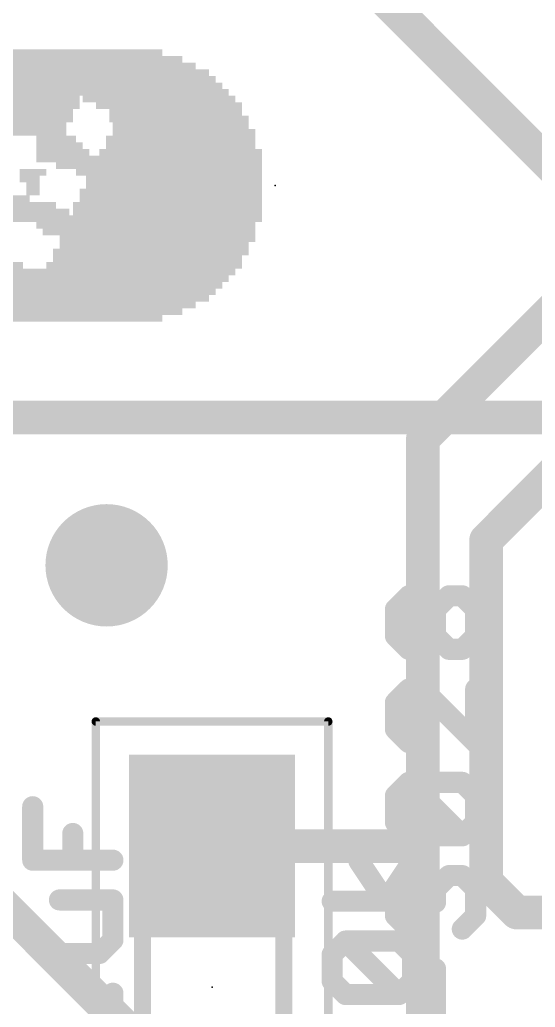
# Model space of a CAD drawing. Extents: x -41 to 92, y -75 to 33.
# Drawn here: x 24.88 to 27.98, y 12.58 to 18.52 of the extents above; entities that cross this region are included whole.
import ezdxf

# ---------------------------------------------------------------- set-up
doc = ezdxf.new("R2010")
doc.units = 0
for name, color, linetype in [('1', 12, 'CONTINUOUS'), ('16', 132, 'CONTINUOUS'), ('18', 110, 'CONTINUOUS'), ('21', 41, 'CONTINUOUS'), ('22', 40, 'CONTINUOUS'), ('23', 53, 'CONTINUOUS'), ('27', 253, 'CONTINUOUS'), ('39', 12, 'CONTINUOUS'), ('51', 53, 'CONTINUOUS')]:
    doc.layers.add(name, color=color, linetype=linetype)

# ---------------------------------------------------------------- blocks, each defined once
blk = doc.blocks.new('RECT')
blk.add_solid([(-0.5, -0.5), (0.5, -0.5), (-0.5, 0.5), (0.5, 0.5)])
blk = doc.blocks.new('ROUNDV')
at = {"const_width": 0.5}
blk.add_lwpolyline([(0, -0.25, 1), (0, 0.25, 1), (0, -0.25)], format="xyb", dxfattribs=at)

msp = doc.modelspace()

# ---------------------------------------------------------------- linework, layer by layer
at = {"layer": '1', "const_width": 0.2032}
for points in [[(24.13, 21.59), (28.5115, 17.2085)], [(27.305, 16.002), (28.5115, 17.2085)], [(27.686, 15.3924), (28.448, 16.1544)], [(27.305, 13.589), (27.305, 16.002)], [(27.686, 13.335), (27.686, 15.3924)], [(27.266, 13.55), (27.305, 13.589)], [(27.305, 10.795), (27.305, 13.589)], [(26.035, 13.55), (27.266, 13.55)], [(27.871, 13.15), (27.686, 13.335)], [(28.41, 13.15), (27.871, 13.15)]]:
    msp.add_lwpolyline(points, dxfattribs=at)
at = {"layer": '1', "const_width": 0.1016}
for points in [[(27.3558, 16.002, 1), (27.2542, 16.002)], [(27.2691, 16.0379, 1), (27.3409, 15.9661)], [(27.7368, 15.3924, 1), (27.6352, 15.3924)], [(27.6501, 15.4283, 1), (27.7219, 15.3565)], [(27.3558, 13.589, 1), (27.2542, 13.589)], [(27.3409, 13.5531, 1), (27.2691, 13.6249)], [(26.035, 13.6008, 1), (26.035, 13.4992)], [(27.2301, 13.5859, 1), (27.3019, 13.5141)], [(27.2542, 13.589, 1), (27.3558, 13.589)], [(27.266, 13.4992, 1), (27.266, 13.6008)], [(27.7219, 13.3709, 1), (27.6501, 13.2991)], [(27.6352, 13.335, 1), (27.7368, 13.335)], [(27.871, 13.2008, 1), (27.871, 13.0992)], [(27.8351, 13.1141, 1), (27.9069, 13.1859)]]:
    msp.add_lwpolyline(points, format="xyb", dxfattribs=at)
at = {"layer": '16', "const_width": 0.2032}
for points in [[(21.463, 16.51), (25.781, 12.192)], [(28.448, 16.129), (23.241, 16.129)]]:
    msp.add_lwpolyline(points, dxfattribs=at)
at = {"layer": '23'}
for p in [(26.416, 17.526), (26.035, 12.7)]:
    msp.add_point(p, dxfattribs=at)
at = {"layer": '27', "const_width": 0.127}
for points in [[(27.1395, 14.9759), (27.22, 15.0564)], [(27.22, 15.0564), (27.3005, 15.0564)], [(27.3005, 15.0564), (27.381, 14.9759)], [(27.381, 14.9759), (27.4615, 15.0564)], [(27.4615, 15.0564), (27.542, 15.0564)], [(27.542, 15.0564), (27.6225, 14.9759)], [(27.1395, 14.8149), (27.1395, 14.9759)], [(27.381, 14.8149), (27.381, 14.9759)], [(27.6225, 14.9759), (27.6225, 14.8149)], [(27.22, 14.7344), (27.1395, 14.8149)], [(27.381, 14.8149), (27.3005, 14.7344)], [(27.4615, 14.7344), (27.381, 14.8149)], [(27.6225, 14.8149), (27.542, 14.7344)], [(27.3005, 14.7344), (27.22, 14.7344)], [(27.542, 14.7344), (27.4615, 14.7344)], [(27.22, 14.4951), (27.1395, 14.4146)], [(27.3005, 14.4951), (27.22, 14.4951)], [(27.6225, 14.173), (27.3005, 14.4951)], [(27.6225, 14.4951), (27.6225, 14.173)], [(27.1395, 14.4146), (27.1395, 14.2535)], [(27.1395, 14.2535), (27.22, 14.173)], [(27.1395, 13.8532), (27.22, 13.9337)], [(27.22, 13.9337), (27.542, 13.9337)], [(27.542, 13.6117), (27.22, 13.9337)], [(27.542, 13.9337), (27.6225, 13.8532)], [(27.1395, 13.6922), (27.1395, 13.8532)], [(27.6225, 13.8532), (27.6225, 13.6922)], [(24.9551, 13.4651), (24.9551, 13.7871)], [(27.22, 13.6117), (27.1395, 13.6922)], [(27.6225, 13.6922), (27.542, 13.6117)], [(25.1966, 13.4651), (25.1966, 13.6261)], [(27.542, 13.6117), (27.22, 13.6117)], [(25.4381, 13.4651), (24.9551, 13.4651)], [(27.0805, 13.2179), (26.9195, 13.4594)], [(27.2415, 13.4594), (27.0805, 13.2179)], [(27.1395, 13.2919), (27.22, 13.3724)], [(27.22, 13.3724), (27.3005, 13.3724)], [(27.3005, 13.3724), (27.381, 13.2919)], [(27.381, 13.2919), (27.4615, 13.3724)], [(27.4615, 13.3724), (27.542, 13.3724)], [(27.542, 13.3724), (27.6225, 13.2919)], [(27.1395, 13.1309), (27.1395, 13.2919)], [(27.381, 13.2919), (27.381, 13.2114)], [(27.6225, 13.2919), (27.6225, 13.1309)], [(25.4381, 13.2258), (25.1161, 13.2258)], [(25.4381, 12.9843), (25.4381, 13.2258)], [(27.2415, 13.2179), (26.7585, 13.2179)], [(27.22, 13.0504), (27.1395, 13.1309)], [(27.6225, 13.1309), (27.542, 13.0504)], [(25.3576, 12.9038), (25.4381, 12.9843)], [(26.7585, 12.8981), (26.839, 12.9786)], [(26.839, 12.9786), (27.161, 12.9786)], [(27.161, 12.6566), (26.839, 12.9786)], [(27.161, 12.9786), (27.2415, 12.8981)], [(25.1161, 12.9038), (25.3576, 12.9038)], [(26.7585, 12.7371), (26.7585, 12.8981)], [(27.2415, 12.8981), (27.2415, 12.7371)], [(27.381, 12.4891), (27.381, 12.8111)], [(26.839, 12.6566), (26.7585, 12.7371)], [(27.2415, 12.7371), (27.161, 12.6566)], [(25.4381, 12.3425), (25.4381, 12.6645)], [(27.161, 12.6566), (26.839, 12.6566)]]:
    msp.add_lwpolyline(points, dxfattribs=at)
at = {"layer": '27', "const_width": 0.0635}
for points in [[(27.22, 15.0881, 1), (27.22, 15.0246)], [(27.2424, 15.0339, 1), (27.1975, 15.0788)], [(27.3229, 15.0788, 1), (27.278, 15.0339)], [(27.3005, 15.0246, 1), (27.3005, 15.0881)], [(27.4615, 15.0881, 1), (27.4615, 15.0246)], [(27.4839, 15.0339, 1), (27.439, 15.0788)], [(27.5645, 15.0788, 1), (27.5195, 15.0339)], [(27.542, 15.0246, 1), (27.542, 15.0881)], [(27.1712, 14.9759, 1), (27.1077, 14.9759)], [(27.4127, 14.9759, 1), (27.3492, 14.9759)], [(27.6543, 14.9759, 1), (27.5908, 14.9759)], [(27.117, 14.9983, 1), (27.1619, 14.9534)], [(27.3585, 14.9983, 1), (27.4034, 14.9534)], [(27.3585, 14.9534, 1), (27.4034, 14.9983)], [(27.6, 14.9534, 1), (27.645, 14.9983)], [(27.1619, 14.8373, 1), (27.117, 14.7924)], [(27.4034, 14.8373, 1), (27.3585, 14.7924)], [(27.4034, 14.7924, 1), (27.3585, 14.8373)], [(27.645, 14.7924, 1), (27.6, 14.8373)], [(27.1077, 14.8149, 1), (27.1712, 14.8149)], [(27.3492, 14.8149, 1), (27.4127, 14.8149)], [(27.5908, 14.8149, 1), (27.6543, 14.8149)], [(27.22, 14.7661, 1), (27.22, 14.7026)], [(27.1975, 14.7119, 1), (27.2424, 14.7568)], [(27.278, 14.7568, 1), (27.3229, 14.7119)], [(27.3005, 14.7026, 1), (27.3005, 14.7661)], [(27.4615, 14.7661, 1), (27.4615, 14.7026)], [(27.439, 14.7119, 1), (27.4839, 14.7568)], [(27.5195, 14.7568, 1), (27.5645, 14.7119)], [(27.542, 14.7026, 1), (27.542, 14.7661)], [(27.22, 14.5268, 1), (27.22, 14.4633)], [(27.2424, 14.4726, 1), (27.1975, 14.5175)], [(27.3229, 14.5175, 1), (27.278, 14.4726)], [(27.3005, 14.4633, 1), (27.3005, 14.5268)], [(27.6543, 14.4951, 1), (27.5908, 14.4951)], [(27.1712, 14.4146, 1), (27.1077, 14.4146)], [(27.117, 14.437, 1), (27.1619, 14.3921)], [(27.1619, 14.276, 1), (27.117, 14.2311)], [(27.1077, 14.2535, 1), (27.1712, 14.2535)], [(27.1975, 14.1506, 1), (27.2424, 14.1955)], [(27.6, 14.1506, 1), (27.645, 14.1955)], [(27.5908, 14.173, 1), (27.6543, 14.173)], [(27.22, 13.9655, 1), (27.22, 13.902)], [(27.2424, 13.9562, 1), (27.1975, 13.9113)], [(27.2424, 13.9113, 1), (27.1975, 13.9562)], [(27.5645, 13.9562, 1), (27.5195, 13.9113)], [(27.542, 13.902, 1), (27.542, 13.9655)], [(27.1712, 13.8532, 1), (27.1077, 13.8532)], [(27.6543, 13.8532, 1), (27.5908, 13.8532)], [(24.9868, 13.7871, 1), (24.9233, 13.7871)], [(27.117, 13.8757, 1), (27.1619, 13.8308)], [(27.6, 13.8308, 1), (27.645, 13.8757)], [(27.1619, 13.7147, 1), (27.117, 13.6698)], [(27.645, 13.6698, 1), (27.6, 13.7147)], [(25.2283, 13.6261, 1), (25.1648, 13.6261)], [(27.1077, 13.6922, 1), (27.1712, 13.6922)], [(27.22, 13.6435, 1), (27.22, 13.58)], [(27.542, 13.58, 1), (27.542, 13.6435)], [(27.5908, 13.6922, 1), (27.6543, 13.6922)], [(27.1975, 13.5893, 1), (27.2424, 13.6342)], [(27.5195, 13.6342, 1), (27.5645, 13.5893)], [(27.5195, 13.5893, 1), (27.5645, 13.6342)], [(24.9551, 13.4969, 1), (24.9551, 13.4334)], [(24.9233, 13.4651, 1), (24.9868, 13.4651)], [(25.1648, 13.4651, 1), (25.2283, 13.4651)], [(25.4381, 13.4334, 1), (25.4381, 13.4969)], [(26.9459, 13.477, 1), (26.8931, 13.4418)], [(27.2679, 13.4418, 1), (27.2151, 13.477)], [(27.22, 13.4042, 1), (27.22, 13.3407)], [(27.2424, 13.35, 1), (27.1975, 13.3949)], [(27.3229, 13.3949, 1), (27.278, 13.35)], [(27.3005, 13.3407, 1), (27.3005, 13.4042)], [(27.4615, 13.4042, 1), (27.4615, 13.3407)], [(27.4839, 13.35, 1), (27.439, 13.3949)], [(27.5645, 13.3949, 1), (27.5195, 13.35)], [(27.542, 13.3407, 1), (27.542, 13.4042)], [(27.1712, 13.2919, 1), (27.1077, 13.2919)], [(27.117, 13.3144, 1), (27.1619, 13.2695)], [(27.4127, 13.2919, 1), (27.3492, 13.2919)], [(27.3585, 13.3144, 1), (27.4034, 13.2695)], [(27.3585, 13.2695, 1), (27.4034, 13.3144)], [(27.6543, 13.2919, 1), (27.5908, 13.2919)], [(27.6, 13.2695, 1), (27.645, 13.3144)], [(25.1161, 13.2576, 1), (25.1161, 13.1941)], [(25.4699, 13.2258, 1), (25.4064, 13.2258)], [(25.4381, 13.1941, 1), (25.4381, 13.2576)], [(26.7585, 13.2497, 1), (26.7585, 13.1862)], [(27.0541, 13.2355, 1), (27.1069, 13.2003)], [(27.0541, 13.2003, 1), (27.1069, 13.2355)], [(27.2415, 13.1862, 1), (27.2415, 13.2497)], [(27.3492, 13.2114, 1), (27.4127, 13.2114)], [(27.1619, 13.1534, 1), (27.117, 13.1085)], [(27.1077, 13.1309, 1), (27.1712, 13.1309)], [(27.5908, 13.1309, 1), (27.6543, 13.1309)], [(27.645, 13.1085, 1), (27.6, 13.1534)], [(27.1975, 13.028, 1), (27.2424, 13.0729)], [(27.5195, 13.0729, 1), (27.5645, 13.028)], [(25.4606, 12.9619, 1), (25.4156, 13.0068)], [(26.839, 13.0104, 1), (26.839, 12.9469)], [(26.8614, 13.0011, 1), (26.8165, 12.9562)], [(26.8614, 12.9562, 1), (26.8165, 13.0011)], [(27.1835, 13.0011, 1), (27.1385, 12.9562)], [(27.161, 12.9469, 1), (27.161, 13.0104)], [(25.1161, 12.9356, 1), (25.1161, 12.8721)], [(25.3351, 12.9263, 1), (25.3801, 12.8814)], [(25.3576, 12.8721, 1), (25.3576, 12.9356)], [(25.4064, 12.9843, 1), (25.4699, 12.9843)], [(26.7902, 12.8981, 1), (26.7267, 12.8981)], [(27.2733, 12.8981, 1), (27.2098, 12.8981)], [(26.736, 12.9206, 1), (26.7809, 12.8757)], [(27.219, 12.8757, 1), (27.264, 12.9206)], [(27.4127, 12.8111, 1), (27.3492, 12.8111)], [(26.7809, 12.7596, 1), (26.736, 12.7147)], [(27.264, 12.7147, 1), (27.219, 12.7596)], [(25.4699, 12.6645, 1), (25.4064, 12.6645)], [(26.7267, 12.7371, 1), (26.7902, 12.7371)], [(26.839, 12.6884, 1), (26.839, 12.6249)], [(27.161, 12.6249, 1), (27.161, 12.6884)], [(27.2098, 12.7371, 1), (27.2733, 12.7371)], [(26.8165, 12.6342, 1), (26.8614, 12.6791)], [(27.1385, 12.6791, 1), (27.1835, 12.6342)], [(27.1385, 12.6342, 1), (27.1835, 12.6791)]]:
    msp.add_lwpolyline(points, format="xyb", dxfattribs=at)
at = {"layer": '39', "const_width": 0.0508}
for points in [[(25.335, 11.1), (25.335, 14.3)], [(25.335, 14.3), (26.735, 14.3)], [(26.735, 14.3), (26.735, 11.1)]]:
    msp.add_lwpolyline(points, dxfattribs=at)
at = {"layer": '39', "const_width": 0.0254}
for points in [[(25.3477, 14.3, 1), (25.3223, 14.3)], [(25.335, 14.3127, 1), (25.335, 14.2873)], [(26.7477, 14.3, 1), (26.7223, 14.3)], [(26.735, 14.2873, 1), (26.735, 14.3127)]]:
    msp.add_lwpolyline(points, format="xyb", dxfattribs=at)
at = {"layer": '51', "const_width": 0.1016}
for points in [[(25.616, 13.056), (25.616, 12.344)], [(26.467, 13.056), (26.467, 12.344)]]:
    msp.add_lwpolyline(points, dxfattribs=at)
at = {"layer": '51', "const_width": 0.0508}
for points in [[(25.6414, 13.056, 1), (25.5906, 13.056)], [(26.4924, 13.056, 1), (26.4416, 13.056)]]:
    msp.add_lwpolyline(points, format="xyb", dxfattribs=at)

# ---------------------------------------------------------------- block references
at = {"layer": '1', "xscale": 1.1, "rotation": 270}
msp.add_blockref('RECT', (26.035, 13.55), dxfattribs=at)
at = {"layer": '18', "xscale": 0.7366, "yscale": 0.7366}
msp.add_blockref('ROUNDV', (25.4, 15.24), dxfattribs=at)
msp.add_blockref('ROUNDV', (25.4, 15.24), dxfattribs=at)
at = {"layer": '21', "yscale": 0.04, "rotation": 180}
for p, xscale in [((24.076, 18.326), 3.32), ((24.076, 18.246), 3.72), ((24.076, 18.286), 3.56), ((24.076, 18.206), 3.88), ((24.076, 18.126), 4.04), ((24.076, 18.166), 3.96), ((24.076, 18.086), 4.12), ((24.756, 18.046), 0.36), ((25.716, 18.046), 0.92), ((25.776, 18.006), 0.88), ((25.816, 17.966), 0.8), ((25.836, 17.926), 0.84), ((25.856, 17.886), 0.8), ((25.876, 17.846), 0.84), ((25.096, 17.806), 0.24), ((25.116, 17.766), 0.28), ((25.876, 17.806), 0.84), ((25.876, 17.766), 0.84), ((25.136, 17.726), 0.32), ((25.876, 17.726), 0.92), ((25.656, 17.686), 1.36), ((25.716, 17.646), 1.24), ((25.776, 17.606), 1.12), ((25.856, 17.526), 0.96), ((25.876, 17.486), 0.92), ((24.776, 17.446), 0.32), ((24.856, 17.406), 0.48), ((25.876, 17.446), 0.92), ((25.896, 17.406), 0.88), ((24.896, 17.366), 0.56), ((25.896, 17.366), 0.88), ((24.916, 17.326), 0.6), ((25.096, 17.286), 0.24), ((25.896, 17.326), 0.88), ((25.876, 17.286), 0.84), ((25.096, 17.246), 0.16), ((25.876, 17.246), 0.84), ((25.836, 17.166), 0.84), ((25.876, 17.206), 0.84), ((25.836, 17.126), 0.84), ((24.756, 17.046), 0.28), ((25.756, 17.046), 0.92), ((25.796, 17.086), 0.84), ((23.496, 17.006), 3.04), ((25.696, 17.006), 0.96), ((24.076, 16.966), 4.12), ((24.076, 16.926), 4.04), ((24.076, 16.886), 3.96), ((24.076, 16.846), 3.88), ((24.076, 16.806), 3.72), ((24.076, 16.766), 3.56), ((24.076, 16.726), 3.32)]:
    msp.add_blockref('RECT', p, dxfattribs=dict(at, xscale=xscale))
msp.add_blockref('RECT', (25.836, 17.566), dxfattribs=at)
at = {"layer": '22', "yscale": 0.04}
for p, xscale in [((24.057, 18.326), 3.32), ((24.057, 18.246), 3.72), ((24.057, 18.286), 3.56), ((24.057, 18.206), 3.88), ((24.057, 18.126), 4.04), ((24.057, 18.166), 3.96), ((24.057, 18.086), 4.12), ((24.937, 18.046), 0.6), ((24.957, 18.006), 0.56), ((25.777, 18.046), 0.76), ((25.837, 18.006), 0.72), ((24.937, 17.966), 0.52), ((25.837, 17.966), 0.72), ((24.957, 17.926), 0.48), ((24.937, 17.886), 0.44), ((25.837, 17.886), 0.8), ((25.857, 17.926), 0.76), ((24.957, 17.846), 0.4), ((25.857, 17.846), 0.84), ((25.837, 17.806), 0.88), ((25.837, 17.766), 0.88), ((25.837, 17.726), 0.96), ((25.837, 17.686), 0.96), ((24.957, 17.606), 0.16), ((24.937, 17.566), 0.12), ((24.957, 17.526), 0.08), ((25.797, 17.566), 1.04), ((25.797, 17.526), 1.04), ((24.957, 17.486), 0.08), ((25.777, 17.486), 1.08), ((25.757, 17.406), 1.12), ((25.777, 17.446), 1.08), ((25.757, 17.366), 1.12), ((25.737, 17.326), 1.16), ((25.717, 17.286), 1.12), ((25.717, 17.246), 1.12), ((25.697, 17.206), 1.16), ((25.677, 17.166), 1.12), ((25.657, 17.126), 1.16), ((25.617, 17.046), 1.16), ((25.637, 17.086), 1.12), ((24.637, 17.006), 3.04), ((24.057, 16.966), 4.12), ((24.057, 16.926), 4.04), ((24.057, 16.886), 3.96), ((24.057, 16.846), 3.88), ((24.057, 16.806), 3.72), ((24.057, 16.766), 3.56), ((24.057, 16.726), 3.32)]:
    msp.add_blockref('RECT', p, dxfattribs=dict(at, xscale=xscale))
for p in [(25.817, 17.646), (25.817, 17.606)]:
    msp.add_blockref('RECT', p, dxfattribs=at)
at = {"layer": '51', "xscale": 0.5001, "yscale": 0.95, "rotation": 270}
msp.add_blockref('RECT', (26.0401, 13.2881), dxfattribs=at)

doc.saveas('drawing.dxf')
